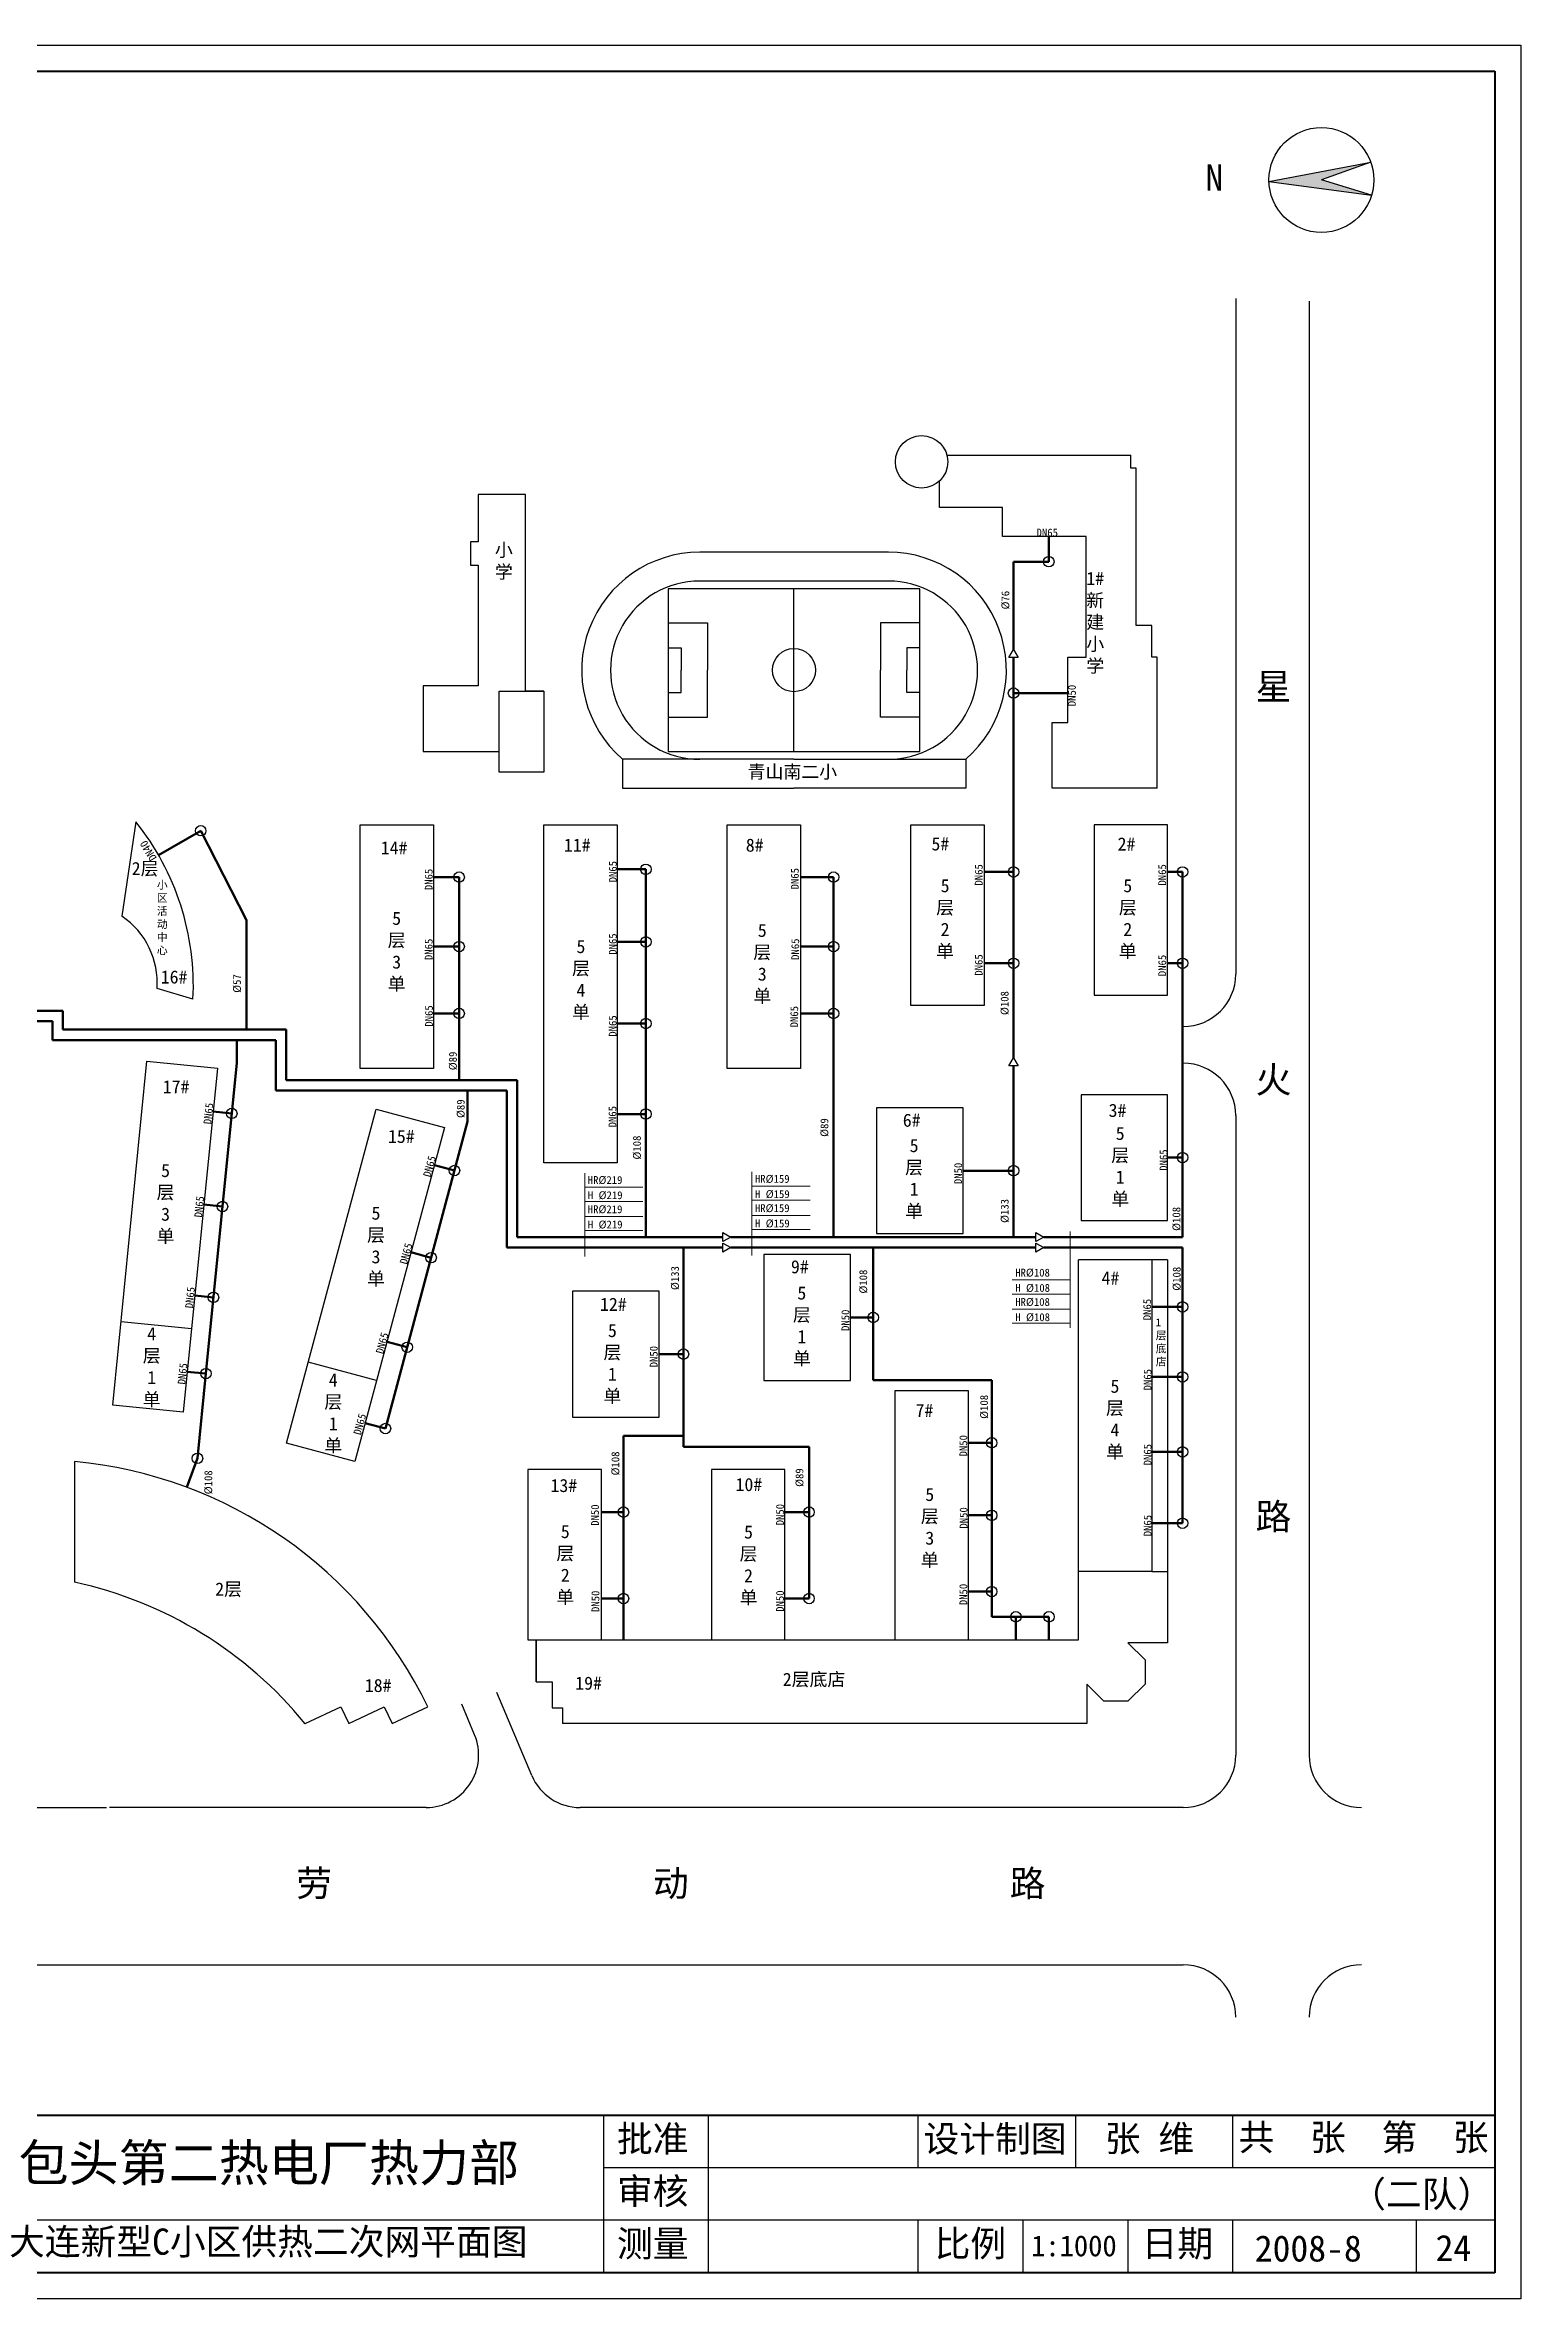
# Model space of a CAD drawing. Header units: millimetres. Extents: x 710 to 1314, y 285 to 715.
# Drawn here: x 1032.7 to 1314.2, y 285.3 to 715.3 of the extents above; entities that cross this region are included whole.
import ezdxf

# ---------------------------------------------------------------- set-up
doc = ezdxf.new("R2010")
doc.units = ezdxf.units.MM
doc.layers.add('标注', color=7, linetype='Continuous', lineweight=18)
doc.layers.add('管道', color=7, linetype='Continuous', lineweight=50)
doc.layers.add('边线', color=1, linetype='Continuous')

msp = doc.modelspace()

# ---------------------------------------------------------------- hatches: boundary and pattern name
msp.add_hatch(color=256).paths.add_polyline_path([(1266.13, 689.34), (1285.7, 686.72), (1276.13, 689.61), (1285.53, 693)])

# ---------------------------------------------------------------- linework, layer by layer
at = {"lineweight": 40}
for p, q in [((715.18, 710.35), (1309.18, 710.35)), ((1309.18, 710.35), (1309.18, 290.35)), ((1309.18, 320.35), (1019.18, 320.35)), ((1309.18, 290.35), (715.18, 290.35))]:
    msp.add_line(p, q, dxfattribs=at)
for p, q in [((1266.13, 689.34), (1285.53, 693)), ((1285.53, 693), (1276.13, 689.61)), ((1266.13, 689.34), (1285.7, 686.72)), ((1285.7, 686.72), (1276.13, 689.61)), ((1259.79, 667.01), (1259.79, 538.1)), ((1273.79, 666.46), (1273.79, 389.1)), ((1204.71, 637.1), (1239.79, 637.1)), ((1239.79, 634.6), (1239.79, 637.1)), ((1203.29, 627.1), (1203.29, 632.19)), ((1240.79, 634.6), (1239.79, 634.6)), ((1240.79, 604.6), (1240.79, 634.6)), ((1124.32, 629.6), (1115.32, 629.6)), ((1115.32, 629.6), (1115.32, 620.6)), ((1124.32, 592.1), (1124.32, 629.6)), ((1215.29, 627.1), (1203.29, 627.1)), ((1215.29, 621.6), (1215.29, 627.1)), ((1115.32, 620.6), (1113.82, 620.6)), ((1113.82, 620.6), (1113.82, 616.1)), ((1231.29, 621.6), (1215.29, 621.6)), ((1231.29, 598.6), (1231.29, 621.6)), ((1113.82, 616.1), (1115.32, 616.1)), ((1115.32, 616.1), (1115.32, 593.1)), ((1193.55, 618.6), (1157.55, 618.6)), ((1199.53, 611.6), (1151.53, 611.6)), ((1151.53, 611.6), (1151.53, 580.6)), ((1193.55, 613.1), (1157.55, 613.1)), ((1175.53, 580.6), (1175.53, 611.6)), ((1199.53, 580.6), (1199.53, 611.6)), ((1151.53, 605.1), (1159.03, 605.1)), ((1159.03, 605.1), (1159.03, 596.1)), ((1192.03, 605.1), (1192.03, 596.1)), ((1199.53, 605.1), (1192.03, 605.1)), ((1243.79, 604.6), (1240.79, 604.6)), ((1243.79, 598.6), (1243.79, 604.6)), ((1151.53, 600.35), (1154.03, 600.35)), ((1154.03, 600.35), (1154.03, 596.1)), ((1197.03, 600.35), (1197.03, 596.1)), ((1199.53, 600.35), (1197.03, 600.35)), ((1227.79, 586.1), (1227.79, 598.6)), ((1227.79, 598.6), (1231.29, 598.6)), ((1244.79, 598.6), (1243.79, 598.6)), ((1244.79, 573.6), (1244.79, 598.6)), ((1154.03, 591.85), (1154.03, 596.1)), ((1159.03, 587.1), (1159.03, 596.1)), ((1192.03, 587.1), (1192.03, 596.1)), ((1197.03, 591.85), (1197.03, 596.1)), ((1115.32, 593.1), (1104.82, 593.1)), ((1104.82, 593.1), (1104.82, 580.6)), ((1119.32, 576.6), (1119.32, 592.1)), ((1119.32, 592.1), (1127.82, 592.1)), ((1127.82, 592.1), (1124.32, 592.1)), ((1127.82, 592.1), (1127.82, 576.6)), ((1151.53, 591.85), (1154.03, 591.85)), ((1199.53, 591.85), (1197.03, 591.85)), ((1151.53, 587.1), (1159.03, 587.1)), ((1199.53, 587.1), (1192.03, 587.1)), ((1224.79, 573.6), (1224.79, 586.1)), ((1224.79, 586.1), (1227.79, 586.1)), ((1104.82, 580.6), (1119.32, 580.6)), ((1151.53, 580.6), (1199.53, 580.6)), ((1127.82, 576.6), (1119.32, 576.6)), ((1175.53, 579.1), (1142.82, 579.1)), ((1142.82, 579.1), (1142.82, 573.6)), ((1175.53, 579.1), (1208.29, 579.1)), ((1208.29, 579.1), (1208.29, 573.6)), ((1142.82, 573.6), (1175.53, 573.6)), ((1208.29, 573.6), (1175.53, 573.6)), ((1244.79, 573.6), (1224.79, 573.6)), ((1050.01, 567.14), (1047.35, 549.15)), ((1092.79, 520.1), (1092.79, 566.6)), ((1092.79, 566.6), (1106.79, 566.6)), ((1106.79, 566.6), (1106.79, 520.1)), ((1127.79, 502.1), (1127.79, 566.6)), ((1127.79, 566.6), (1141.79, 566.6)), ((1141.79, 566.6), (1141.79, 502.1)), ((1162.79, 520.1), (1162.79, 566.6)), ((1162.79, 566.6), (1176.79, 566.6)), ((1176.79, 566.6), (1176.79, 520.1)), ((1197.79, 532.1), (1197.79, 566.6)), ((1197.79, 566.6), (1211.79, 566.6)), ((1211.79, 566.6), (1211.79, 532.1)), ((1232.79, 566.6), (1232.79, 534.1)), ((1246.79, 566.6), (1232.79, 566.6)), ((1246.79, 534.1), (1246.79, 566.6)), ((1060.9, 533.31), (1054.06, 535.34)), ((1232.79, 534.1), (1246.79, 534.1)), ((1211.79, 532.1), (1197.79, 532.1)), ((1045.61, 455.84), (1052.13, 521.52)), ((1052.13, 521.52), (1065.56, 520.19)), ((1065.56, 520.19), (1059.05, 454.51)), ((1106.79, 520.1), (1092.79, 520.1)), ((1176.79, 520.1), (1162.79, 520.1)), ((1078.75, 448.59), (1095.82, 512.34)), ((1095.82, 512.34), (1108.86, 508.85)), ((1191.29, 512.6), (1191.29, 488.6)), ((1207.79, 512.6), (1191.29, 512.6)), ((1207.79, 488.6), (1207.79, 512.6)), ((1246.79, 515.1), (1230.29, 515.1)), ((1230.29, 515.1), (1230.29, 491.1)), ((1246.79, 491.1), (1246.79, 515.1)), ((1108.86, 508.85), (1091.79, 445.1)), ((1259.79, 511.1), (1259.79, 389.1)), ((1141.79, 502.1), (1127.79, 502.1)), ((1230.29, 491.1), (1246.79, 491.1)), ((1191.29, 488.6), (1207.79, 488.6)), ((1169.79, 484.6), (1169.79, 460.6)), ((1186.29, 484.6), (1169.79, 484.6)), ((1186.29, 460.6), (1186.29, 484.6)), ((1229.79, 424.1), (1229.79, 483.6)), ((1243.79, 483.6), (1229.79, 483.6)), ((1243.79, 483.6), (1243.79, 424.1)), ((1246.79, 483.6), (1243.79, 483.6)), ((1246.79, 483.6), (1246.79, 410.5)), ((1133.29, 477.6), (1133.29, 453.6)), ((1149.79, 477.6), (1133.29, 477.6)), ((1149.79, 453.6), (1149.79, 477.6)), ((1060.62, 470.43), (1047.19, 471.76)), ((1095.93, 460.55), (1082.89, 464.04)), ((1169.79, 460.6), (1186.29, 460.6)), ((1059.05, 454.51), (1045.61, 455.84)), ((1208.79, 458.6), (1194.79, 458.6)), ((1194.79, 458.6), (1194.79, 411.1)), ((1208.79, 411.1), (1208.79, 458.6)), ((1133.29, 453.6), (1149.79, 453.6)), ((1091.79, 445.1), (1078.75, 448.59)), ((1038.29, 445.1), (1038.29, 422.1)), ((1124.79, 443.6), (1124.79, 411.1)), ((1138.79, 443.6), (1124.79, 443.6)), ((1138.79, 411.1), (1138.79, 443.6)), ((1173.79, 443.6), (1159.79, 443.6)), ((1159.79, 443.6), (1159.79, 411.1)), ((1173.79, 411.1), (1173.79, 443.6)), ((1229.79, 411.1), (1229.79, 424.1)), ((1243.79, 424.1), (1229.79, 424.1)), ((1243.79, 424.1), (1229.79, 424.1)), ((1243.79, 424.1), (1246.79, 424.1)), ((1124.79, 411.1), (1138.79, 411.1)), ((1126.39, 411.1), (1126.39, 403.1)), ((1126.39, 411.1), (1229.79, 411.1)), ((1126.39, 403.1), (1126.39, 411.1)), ((1159.79, 411.1), (1173.79, 411.1)), ((1194.79, 411.1), (1208.79, 411.1)), ((1246.79, 410.5), (1239.24, 410.5)), ((1239.24, 410.5), (1242.49, 407.25)), ((1242.49, 407.25), (1242.49, 402.65)), ((1125.52, 385.2), (1118.84, 401.02)), ((1126.39, 403.1), (1129.39, 403.1)), ((1129.39, 403.1), (1129.39, 398.1)), ((1234.64, 399.4), (1231.39, 402.65)), ((1231.39, 402.65), (1231.39, 395.1)), ((1242.49, 402.65), (1239.24, 399.4)), ((1082.29, 395.1), (1089.08, 398.29)), ((1089.08, 398.29), (1090.61, 395.1)), ((1090.61, 395.1), (1097.37, 398.34)), ((1097.37, 398.34), (1098.9, 395.1)), ((1098.9, 395.1), (1105.68, 398.29)), ((1114.61, 392.96), (1112.16, 398.8)), ((1129.39, 398.1), (1131.39, 398.1)), ((1131.39, 398.1), (1131.39, 395.1)), ((1239.24, 399.4), (1234.64, 399.4)), ((1231.39, 395.1), (1131.39, 395.1)), ((959.2, 379.1), (1044.38, 379.1)), ((1105.39, 379.1), (1045.01, 379.1)), ((1249.79, 379.1), (1134.73, 379.1)), ((784.29, 349.1), (1249.79, 349.1)), ((1139.18, 320.35), (1139.18, 290.35)), ((1159.18, 320.35), (1159.18, 290.35)), ((1199.18, 320.35), (1199.18, 310.35)), ((1229.22, 320.35), (1229.22, 310.35)), ((1259.18, 320.35), (1259.18, 310.35)), ((1309.18, 310.35), (1139.18, 310.35)), ((1309.18, 300.35), (1019.18, 300.35)), ((1199.18, 300.35), (1199.18, 290.35)), ((1219.18, 300.35), (1219.18, 290.35)), ((1239.18, 300.35), (1239.18, 290.35)), ((1259.18, 300.35), (1259.18, 290.35)), ((1294.18, 300.35), (1294.18, 290.35))]:
    msp.add_line(p, q)
for points in [[(1217.41, 600.03), (1218.27, 598.53), (1216.54, 598.53)], [(1217.41, 522.1), (1218.27, 520.6), (1216.54, 520.6)], [(1163.46, 487.92), (1161.96, 487.06), (1161.96, 488.79)], [(1163.46, 485.92), (1161.96, 485.06), (1161.96, 486.79)], [(1223.17, 487.92), (1221.67, 487.06), (1221.67, 488.79)], [(1223.17, 485.92), (1221.67, 485.06), (1221.67, 486.79)]]:
    msp.add_lwpolyline(points, close=True)
for centre, radius in [((1276.13, 689.61), 10), ((1199.87, 635.84), 5), ((1224.14, 616.79), 1), ((1175.53, 596.1), 4.12), ((1217.41, 591.72), 1), ((1062.38, 565.46), 1), ((1147.28, 558.1), 1), ((1111.67, 556.62), 1), ((1183.09, 556.62), 1), ((1217.41, 557.6), 1), ((1249.65, 557.6), 1), ((1111.67, 543.35), 1), ((1147.28, 544.25), 1), ((1183.09, 543.35), 1), ((1217.41, 540.17), 1), ((1249.65, 540.17), 1), ((1111.67, 530.61), 1), ((1147.28, 528.68), 1), ((1183.09, 530.61), 1), ((1068.3, 511.53), 1), ((1147.28, 511.41), 1), ((1249.65, 503.1), 1), ((1110.78, 500.63), 1), ((1217.41, 500.6), 1), ((1066.53, 493.76), 1), ((1106.33, 484), 1), ((1064.81, 476.43), 1), ((1190.65, 472.6), 1), ((1249.65, 474.62), 1), ((1101.76, 466.91), 1), ((1154.45, 465.6), 1), ((1063.37, 461.89), 1), ((1249.65, 461.25), 1), ((1097.61, 451.41), 1), ((1213.25, 448.68), 1), ((1249.65, 446.95), 1), ((1061.76, 445.72), 1), ((1143.01, 435.46), 1), ((1178.41, 435.46), 1), ((1213.25, 434.85), 1), ((1249.65, 433.35), 1), ((1143.01, 418.97), 1), ((1178.41, 418.97), 1), ((1213.25, 420.3), 1), ((1217.86, 415.49), 1), ((1224.17, 415.49), 1)]:
    msp.add_circle(centre, radius)
for centre, radius, start, end in [((1157.55, 596.1), 22.5, 90, 229.0737), ((1193.55, 596.1), 22.5, 310.9263, 90.0284), ((1157.55, 596.1), 17, 90, 270.0002), ((1193.55, 596.1), 17, 269.7635, 90.0284), ((1010.96, 535.91), 50.01, 357.0256, 38.6507), ((1038.68, 536.4), 15.42, 356.0471, 55.7728), ((1249.79, 538.1), 10, 270, 0), ((1249.79, 511.1), 10, 0, 90), ((1030.59, 362.08), 83.37, 25.7367, 84.695), ((1021.63, 345.59), 78.3, 39.2175, 77.7129), ((1105.39, 389.1), 10, 270, 22.7618), ((1249.79, 389.1), 10, 270, 0), ((1283.79, 389.1), 10, 180, 270), ((1134.73, 389.1), 10, 202.8979, 270), ((1249.79, 339.1), 10, 0, 90), ((1283.79, 339.1), 10, 90, 180)]:
    msp.add_arc(centre, radius, start, end)
at = {"layer": '标注'}
for p, q in [((1135.61, 484.21), (1135.61, 500.14)), ((1167.49, 484.42), (1167.49, 500.35)), ((1135.61, 497.46), (1146.71, 497.46)), ((1135.61, 494.75), (1146.71, 494.75)), ((1167.49, 497.67), (1178.59, 497.67)), ((1167.49, 494.96), (1178.59, 494.96)), ((1135.61, 491.87), (1146.71, 491.87)), ((1167.49, 492.08), (1178.59, 492.08)), ((1135.61, 489.16), (1146.71, 489.16)), ((1167.49, 489.37), (1178.59, 489.37)), ((1228.24, 470.64), (1228.24, 489)), ((1217.14, 479.78), (1228.24, 479.78)), ((1217.14, 477.07), (1228.24, 477.07)), ((1217.14, 474.19), (1228.24, 474.19)), ((1217.14, 471.48), (1228.24, 471.48))]:
    msp.add_line(p, q, dxfattribs=at)
at = {"layer": '管道'}
for p, q in [((1224.14, 616.79), (1224.14, 621.6)), ((1217.41, 616.79), (1224.14, 616.79)), ((1217.41, 600.03), (1217.41, 616.79)), ((1217.41, 522.1), (1217.41, 598.53)), ((1217.41, 591.72), (1227.79, 591.72)), ((1062.38, 565.46), (1054.31, 560.82)), ((1071.09, 548.42), (1062.38, 565.46)), ((1111.67, 556.62), (1106.79, 556.62)), ((1111.67, 543.35), (1111.67, 556.62)), ((1147.28, 558.1), (1141.79, 558.1)), ((1147.28, 511.41), (1147.28, 558.1)), ((1176.79, 556.62), (1183.09, 556.62)), ((1183.09, 556.62), (1183.09, 543.35)), ((1217.41, 557.6), (1211.79, 557.6)), ((1249.65, 557.6), (1246.79, 557.6)), ((1249.65, 487.92), (1249.65, 557.6)), ((1071.09, 527.53), (1071.09, 548.42)), ((1111.67, 543.35), (1106.79, 543.35)), ((1111.67, 517.88), (1111.67, 543.35)), ((1147.28, 544.25), (1141.79, 544.25)), ((1183.09, 543.35), (1176.79, 543.35)), ((1183.09, 487.92), (1183.09, 543.35)), ((1217.41, 540.17), (1211.79, 540.17)), ((1246.79, 540.17), (1249.65, 540.17)), ((961.22, 529.1), (1034.1, 529.1)), ((963.22, 531.1), (1036.1, 531.1)), ((1034.1, 529.1), (1034.1, 525.53)), ((1036.1, 531.1), (1036.1, 527.53)), ((1111.67, 530.61), (1106.79, 530.61)), ((1176.79, 530.61), (1183.09, 530.61)), ((1034.1, 525.53), (1076.7, 525.53)), ((1036.1, 527.53), (1078.7, 527.53)), ((1069.26, 521.19), (1069.26, 525.53)), ((1076.7, 525.53), (1076.7, 515.88)), ((1078.7, 527.53), (1078.7, 517.88)), ((1147.28, 528.68), (1141.79, 528.68)), ((1063.37, 461.89), (1069.26, 521.19)), ((1217.41, 487.92), (1217.41, 520.6)), ((1078.7, 517.88), (1122.76, 517.88)), ((1122.76, 517.88), (1122.76, 487.92)), ((1068.3, 511.53), (1064.74, 511.88)), ((1076.7, 515.88), (1120.76, 515.88)), ((1113.29, 509.99), (1113.29, 515.88)), ((1120.76, 515.88), (1120.76, 485.92)), ((1097.61, 451.41), (1113.29, 509.99)), ((1147.28, 511.41), (1141.79, 511.41)), ((1147.28, 487.92), (1147.28, 511.41)), ((1110.78, 500.63), (1106.94, 501.66)), ((1207.79, 500.6), (1217.41, 500.6)), ((1246.79, 503.1), (1249.65, 503.1)), ((1066.53, 493.76), (1062.97, 494.12)), ((1120.76, 485.92), (1161.96, 485.92)), ((1122.76, 487.92), (1161.96, 487.92)), ((1154.45, 485.92), (1154.45, 447.91)), ((1163.46, 487.92), (1221.67, 487.92)), ((1163.46, 485.92), (1221.67, 485.92)), ((1190.65, 485.92), (1190.65, 460.66)), ((1223.17, 487.92), (1249.65, 487.92)), ((1223.17, 485.92), (1249.65, 485.92)), ((1249.65, 485.92), (1249.65, 433.35)), ((1106.33, 484), (1102.48, 485.03)), ((1064.81, 476.43), (1061.26, 476.79)), ((1249.65, 474.62), (1243.79, 474.62)), ((1186.29, 472.6), (1190.65, 472.6)), ((1101.76, 466.91), (1097.91, 467.94)), ((1149.79, 465.6), (1154.45, 465.6)), ((1063.37, 461.89), (1059.81, 462.24)), ((1063.37, 461.89), (1061.76, 445.74)), ((1190.65, 460.66), (1213.25, 460.66)), ((1213.25, 460.66), (1213.25, 434.85)), ((1249.65, 461.25), (1243.79, 461.25)), ((1097.61, 451.41), (1093.76, 452.45)), ((1154.45, 450.03), (1143.01, 450.03)), ((1143.01, 450.03), (1143.01, 411.1)), ((1154.45, 447.91), (1178.41, 447.91)), ((1178.41, 447.91), (1178.41, 418.97)), ((1213.25, 448.68), (1208.79, 448.68)), ((1061.76, 445.74), (1059.7, 440.2)), ((1249.65, 446.95), (1243.79, 446.95)), ((1143.01, 435.46), (1138.79, 435.46)), ((1178.41, 435.46), (1173.79, 435.46)), ((1213.25, 434.85), (1208.79, 434.85)), ((1213.25, 434.85), (1213.25, 420.3)), ((1249.65, 433.35), (1243.79, 433.35)), ((1138.79, 418.97), (1143.01, 418.97)), ((1178.41, 418.97), (1173.79, 418.97)), ((1213.25, 420.3), (1208.79, 420.3))]:
    msp.add_line(p, q, dxfattribs=at)
at = {"layer": '管道', "color": 0}
for p, q in [((1213.25, 420.3), (1213.25, 415.49)), ((1213.25, 415.49), (1217.86, 415.49)), ((1217.86, 415.49), (1217.86, 411.1)), ((1217.86, 415.49), (1224.17, 415.49)), ((1224.17, 415.49), (1224.17, 411.1))]:
    msp.add_line(p, q, dxfattribs=at)
at = {"layer": '边线'}
for p, q in [((710.18, 715.35), (1314.18, 715.35)), ((1314.18, 715.35), (1314.18, 285.35)), ((1314.18, 285.35), (710.18, 285.35))]:
    msp.add_line(p, q, dxfattribs=at)

# ---------------------------------------------------------------- texts
at = {"insert": (1257.4, 687.6), "char_height": 5, "width": 13.437, "attachment_point": 1, "rotation": 180}
msp.add_mtext('N', dxfattribs=at)
at = {"attachment_point": 1}
for s, insert, char_height, width in [('{\\fFangSong_GB2312|b0|i0|c134|p49;批准}', (1141.77, 318.41), 5, 88.5221), ('{\\fFangSong_GB2312|b0|i0|c134|p49;设计制图}', (1200.24, 318.41), 5, 88.5221), ('{\\fFangSong_GB2312|b0|i0|c134|p49;共  张  第  张}', (1260.32, 318.68), 5, 88.5221), ('{\\fSimHei|b0|i0|c134|p2;包头第二热电厂热力部}', (1027.63, 314.81), 7, 133.3392), ('{\\fFangSong_GB2312|b0|i0|c134|p49;审核}', (1141.77, 308.41), 5, 88.5221), ('{\\fSimSun|b0|i0|c134|p54;大连新型}C{\\fSimSun|b0|i0|c134|p54;小区供热二次网平面图}', (1025.82, 298.78), 5, 120.8579), ('{\\fFangSong_GB2312|b0|i0|c134|p49;测量}', (1141.77, 298.41), 5, 88.5221), ('{\\fFangSong_GB2312|b0|i0|c134|p49;比例}', (1202.36, 298.41), 5, 88.5221), ('{\\fFangSong_GB2312|b0|i0|c134|p49;日期}', (1241.85, 298.41), 5, 88.5221)]:
    msp.add_mtext(s, dxfattribs=dict(at, insert=insert, char_height=char_height, width=width))
at = {"layer": '标注'}
for s, insert, char_height, width, attachment_point in [('{\\fSimSun|b0|i0|c134|p54;小学}', (1118.49, 620.27), 2.5, 4.5675, 1), ('DN65', (1221.8, 623.1), 1.5, 5.7342, 1), ('{\\fSimSun|b0|i0|c134|p54;星\\P\\P\\P\\P\\P\\P\\P\\P\\P火\\P\\P\\P\\P\\P\\P\\P\\P\\P\\P路}', (1263.58, 595.48), 5, 7.3322, 1), ('{\\fSimSun|b0|i0|c134|p54;青山南二小}', (1166.7, 577.96), 2.5, 22.8831, 1), ('2{\\fSimSun|b0|i0|c134|p54;层}', (1049.21, 559.5), 2.5, 16.356, 1), ('{\\fSimSun|b0|i0|c134|p54;小区活动中心}', (1054.02, 555.88), 1.5, 1.4799, 1), ('5{\\fSimSun|b0|i0|c134|p54;\\P层\\P}2{\\fSimSun|b0|i0|c134|p54;\\P单}', (1204.36, 548.59), 2.5, 13.0497, 5), ('5{\\fSimSun|b0|i0|c134|p54;\\P层\\P}2{\\fSimSun|b0|i0|c134|p54;\\P单}', (1239.2, 548.59), 2.5, 13.0497, 5), ('5{\\fSimSun|b0|i0|c134|p54;\\P层\\P}3{\\fSimSun|b0|i0|c134|p54;\\P单}', (1099.75, 542.36), 2.5, 13.0497, 5), ('5{\\fSimSun|b0|i0|c134|p54;\\P层\\P}3{\\fSimSun|b0|i0|c134|p54;\\P单}', (1169.48, 540.06), 2.5, 13.0497, 5), ('5{\\fSimSun|b0|i0|c134|p54;\\P层\\P}4{\\fSimSun|b0|i0|c134|p54;\\P单}', (1134.9, 536.98), 2.5, 13.0497, 5), ('5{\\fSimSun|b0|i0|c134|p54;\\P层\\P}1{\\fSimSun|b0|i0|c134|p54;\\P单}', (1237.75, 501.33), 2.5, 13.0497, 5), ('5{\\fSimSun|b0|i0|c134|p54;\\P层\\P}1{\\fSimSun|b0|i0|c134|p54;\\P单}', (1198.45, 499.01), 2.5, 13.0497, 5), ('5{\\fSimSun|b0|i0|c134|p54;\\P层\\P}3{\\fSimSun|b0|i0|c134|p54;\\P单}', (1055.67, 494.25), 2.5, 13.0497, 5), ('HR%%C219', (1136.2, 499.57), 1.5, 13.5629, 1), ('HR%%C159', (1168.08, 499.79), 1.5, 13.5629, 1), ('H %%C219', (1136.22, 496.67), 1.5, 13.5393, 1), ('H %%C159', (1168.1, 496.88), 1.5, 13.5393, 1), ('5{\\fSimSun|b0|i0|c134|p54;\\P层\\P}3{\\fSimSun|b0|i0|c134|p54;\\P单}', (1095.81, 486.12), 2.5, 13.0497, 5), ('HR%%C219', (1136.2, 493.99), 1.5, 13.5629, 1), ('H %%C219', (1136.22, 491.08), 1.5, 13.5393, 1), ('HR%%C159', (1168.08, 494.2), 1.5, 13.5629, 1), ('H %%C159', (1168.1, 491.29), 1.5, 13.5393, 1), ('HR%%C108', (1217.73, 481.9), 1.5, 13.5629, 1), ('5{\\fSimSun|b0|i0|c134|p54;\\P层\\P}1{\\fSimSun|b0|i0|c134|p54;\\P单}', (1177.03, 470.88), 2.5, 13.0497, 5), ('H %%C108', (1217.75, 478.99), 1.5, 13.5393, 1), ('HR%%C108', (1217.73, 476.31), 1.5, 13.5629, 1), ('H %%C108', (1217.75, 473.4), 1.5, 13.5393, 1), ('4{\\fSimSun|b0|i0|c134|p54;\\P层\\P}1{\\fSimSun|b0|i0|c134|p54;\\P单}', (1053.03, 463.09), 2.5, 13.0497, 5), ('5{\\fSimSun|b0|i0|c134|p54;\\P层\\P}1{\\fSimSun|b0|i0|c134|p54;\\P单}', (1140.9, 463.72), 2.5, 13.0497, 5), ('1{\\fSimSun|b0|i0|c134|p54;层底店}', (1244.54, 472.41), 1.5, 1.3637, 1), ('4{\\fSimSun|b0|i0|c134|p54;\\P层\\P}1{\\fSimSun|b0|i0|c134|p54;\\P单}', (1087.66, 454.28), 2.5, 13.0497, 5), ('5{\\fSimSun|b0|i0|c134|p54;\\P层\\P}4{\\fSimSun|b0|i0|c134|p54;\\P单}', (1236.75, 453.09), 2.5, 13.0497, 5), ('5{\\fSimSun|b0|i0|c134|p54;\\P层\\P}3{\\fSimSun|b0|i0|c134|p54;\\P单}', (1201.43, 432.45), 2.5, 13.0497, 5), ('5{\\fSimSun|b0|i0|c134|p54;\\P层\\P}2{\\fSimSun|b0|i0|c134|p54;\\P单}', (1131.91, 425.37), 2.5, 13.0497, 5), ('5{\\fSimSun|b0|i0|c134|p54;\\P层\\P}2{\\fSimSun|b0|i0|c134|p54;\\P单}', (1166.86, 425.28), 2.5, 13.0497, 5), ('2{\\fSimSun|b0|i0|c134|p54;层}', (1065.14, 422.03), 2.5, 10.6221, 1), ('2{\\fSimSun|b0|i0|c134|p54;层底店}', (1173.39, 404.81), 2.5, 28.8842, 1), ('{\\fSimSun|b0|i0|c134|p54;劳                  动                  路}', (1080.59, 367.14), 5, 181.9129, 1), ('{\\fKaiTi_GB2312|b0|i0|c134|p49;张 维}', (1234.82, 318.46), 5, 30.3874, 1), ('{\\fKaiTi_GB2312|b0|i0|c134|p49;（二队）}', (1281.62, 307.86), 5, 30.3874, 1), ('{\\H0.8x;1:1000}', (1220.76, 297.48), 5, 42.6517, 1), ('2008-8', (1263.42, 297.48), 5, 42.6517, 1), ('24', (1297.91, 297.57), 5, 42.6517, 1)]:
    msp.add_mtext(s, dxfattribs=dict(at, insert=insert, char_height=char_height, width=width, attachment_point=attachment_point))
at = {"layer": '标注', "char_height": 1.5, "attachment_point": 1}
for s, insert, width, rotation in [('%%C76', (1215.1, 607.67), 17.6367, 90), ('DN50', (1227.79, 589.22), 13.2139, 90), ('DN40', (1052.77, 559.5), 4.6795, 121.0536), ('DN65', (1140.22, 555.61), 13.2139, 90), ('DN65', (1105.11, 554.12), 13.2139, 90), ('DN65', (1174.94, 554.26), 13.2139, 90), ('DN65', (1210.02, 555), 13.2139, 90), ('DN65', (1245.01, 555), 13.2139, 90), ('DN65', (1105.11, 540.78), 13.2139, 90), ('DN65', (1140.22, 541.79), 13.2139, 90), ('DN65', (1175.02, 540.82), 13.2139, 90), ('%%C57', (1068.54, 534.53), 17.6367, 90), ('DN65', (1210.02, 537.8), 13.2139, 90), ('DN65', (1245.01, 537.71), 13.2139, 90), ('%%C108', (1214.95, 530.29), 17.6367, 90), ('DN65', (1105.16, 528.07), 13.2139, 90), ('DN65', (1140.2, 526.16), 13.2139, 90), ('DN65', (1174.83, 527.94), 13.2139, 90), ('%%C89', (1109.72, 519.76), 17.6367, 90), ('DN65', (1062.89, 509.55), 11.9484, 84.3231), ('%%C89', (1111.21, 510.65), 17.6367, 90), ('DN65', (1140.16, 508.86), 13.2139, 90), ('%%C89', (1180.58, 507.05), 17.6367, 90), ('DN65', (1104.76, 499.66), 13.0377, 75.0146), ('%%C108', (1144.82, 502.72), 17.6367, 90), ('DN65', (1245.26, 500.58), 11.7253, 90), ('DN50', (1206.09, 498.04), 13.2139, 90), ('DN65', (1061.13, 491.77), 11.9484, 84.3231), ('%%C133', (1214.97, 490.63), 17.6367, 90), ('%%C108', (1247.72, 489.11), 17.6367, 90), ('DN65', (1100.29, 483.01), 13.0377, 75.0146), ('%%C133', (1152.08, 477.82), 17.6367, 90), ('%%C108', (1187.99, 477.15), 17.6367, 90), ('%%C108', (1247.77, 477.69), 17.6367, 90), ('DN65', (1059.39, 474.44), 11.9484, 84.3231), ('DN50', (1184.58, 470.02), 13.2139, 90), ('DN65', (1242.14, 472.07), 11.7253, 90), ('DN65', (1095.73, 465.93), 13.0377, 75.0146), ('DN50', (1148.03, 463.08), 13.2139, 90), ('DN65', (1057.95, 459.91), 11.9484, 84.3231), ('DN65', (1242.23, 458.68), 11.7253, 90), ('%%C108', (1211.04, 453.25), 17.6367, 90), ('DN65', (1091.46, 450.46), 13.0377, 75.0146), ('DN50', (1207.08, 446.08), 13.2139, 90), ('DN65', (1242.23, 444.38), 11.7253, 90), ('%%C108', (1063.07, 438.86), 17.6367, 90), ('%%C108', (1140.71, 442.45), 17.6367, 90), ('%%C89', (1175.83, 440.27), 17.6367, 90), ('DN50', (1136.83, 432.85), 13.2139, 90), ('DN50', (1172.12, 432.94), 13.2139, 90), ('DN50', (1207.13, 432.31), 13.2139, 90), ('DN65', (1242.23, 430.85), 11.7253, 90), ('DN50', (1207.08, 417.71), 13.2139, 90), ('DN50', (1136.91, 416.4), 13.2139, 90), ('DN50', (1172.12, 416.44), 13.2139, 90)]:
    msp.add_mtext(s, dxfattribs=dict(at, insert=insert, width=width, rotation=rotation))
at = {"layer": '标注', "color": 1, "char_height": 2.5, "attachment_point": 1}
for s, insert, width in [('{\\fSimSun|b0|i0|c134|p54;1#\\P新\\P建小学}', (1231.29, 614.84), 5.157), ('14#', (1096.71, 563.43), 8.2126), ('11#', (1131.65, 563.96), 8.2126), ('8#', (1166.34, 563.96), 8.2126), ('5#', (1201.75, 564.2), 8.2126), ('2#', (1237.26, 564.18), 8.2126), ('16#', (1054.75, 538.81), 8.2126), ('17#', (1055.13, 517.84), 8.2126), ('3#', (1235.54, 513.36), 8.2126), ('15#', (1098.09, 508.4), 8.2126), ('6#', (1196.29, 511.48), 8.2126), ('9#', (1174.95, 483.52), 8.2126), ('4#', (1234.2, 481.38), 8.2126), ('12#', (1138.53, 476.36), 8.2126), ('7#', (1198.72, 456.11), 8.2126), ('13#', (1129.09, 441.79), 8.2126), ('10#', (1164.38, 441.97), 8.2126), ('18#', (1093.67, 403.64), 8.2126), ('19#', (1133.81, 404.08), 8.2126)]:
    msp.add_mtext(s, dxfattribs=dict(at, insert=insert, width=width))

doc.saveas('drawing.dxf')
